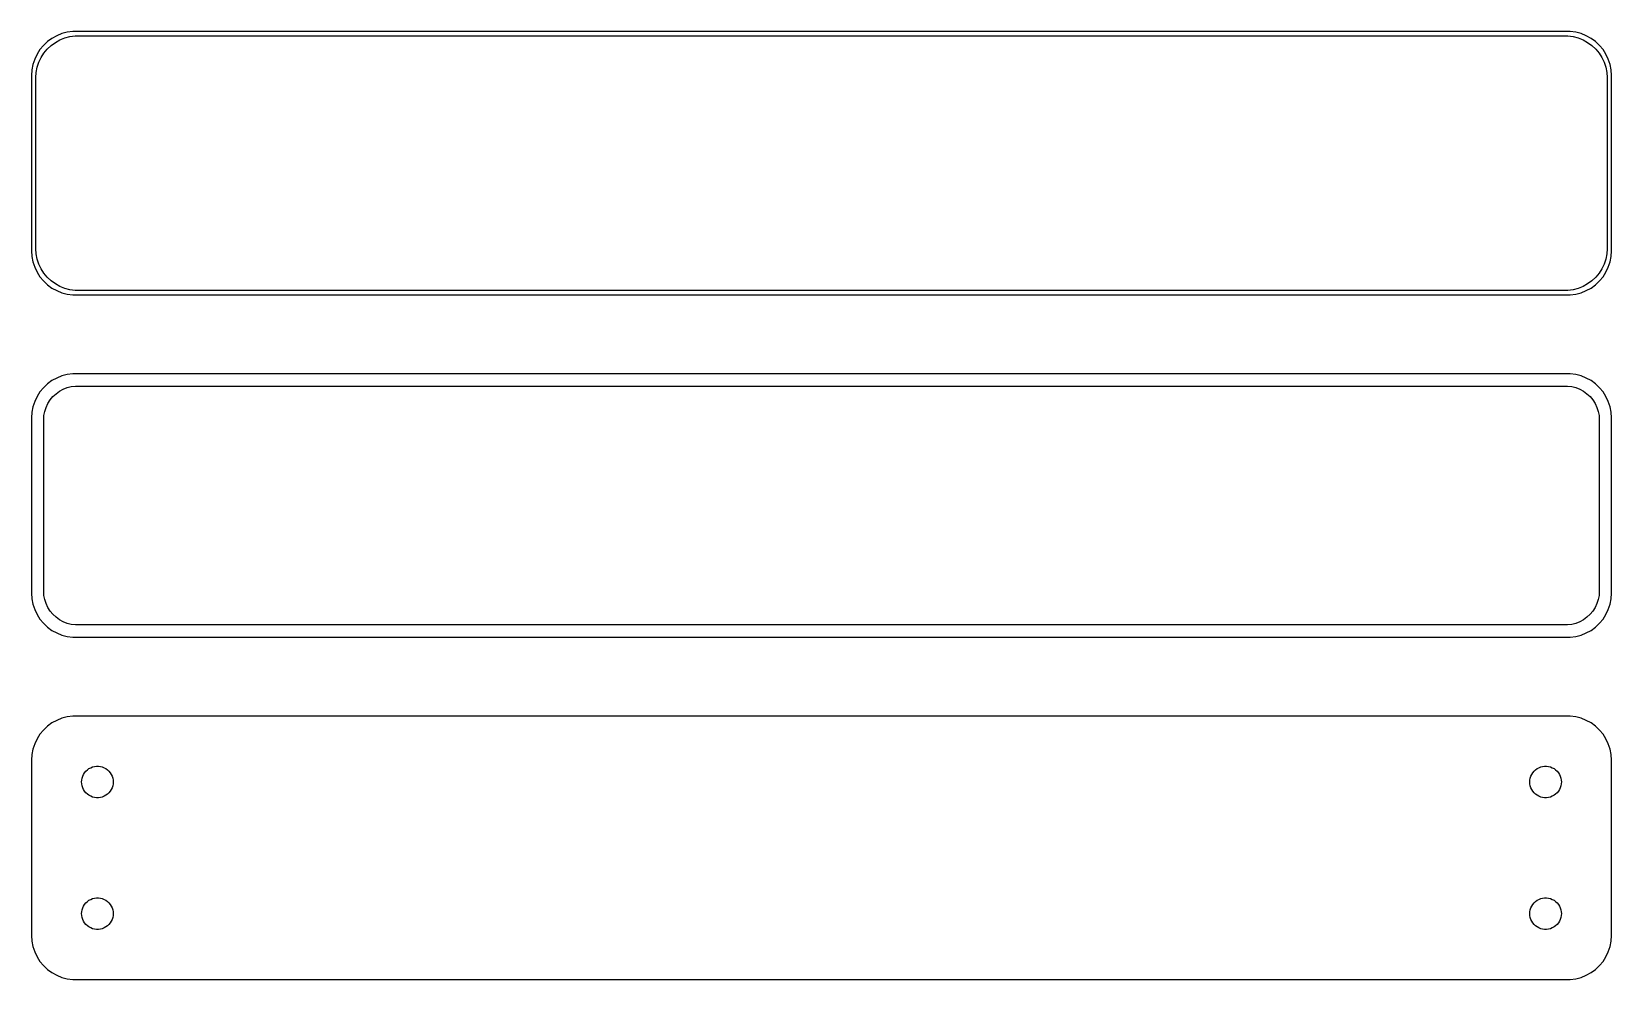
# Model space of a CAD drawing. Header units: metres. Extents: x -90 to 90, y 63 to 171.
import ezdxf

# ---------------------------------------------------------------- set-up
doc = ezdxf.new("R2010")
doc.units = ezdxf.units.M

msp = doc.modelspace()

# ---------------------------------------------------------------- linework, layer by layer
for p, q in [((-88.6448, 169.423), (-89.0451, 168.939)), ((-88.1871, 169.853), (-88.6448, 169.423)), ((-88.2126, 169.002), (-87.7778, 169.41)), ((-87.6791, 170.222), (-88.1871, 169.853)), ((-87.7778, 169.41), (-87.2952, 169.761)), ((-87.1289, 170.524), (-87.6791, 170.222)), ((-87.2952, 169.761), (-86.7724, 170.048)), ((-86.5451, 170.755), (-87.1289, 170.524)), ((-86.7724, 170.048), (-86.2178, 170.268)), ((-85.9369, 170.911), (-86.5451, 170.755)), ((-86.2178, 170.268), (-85.6401, 170.416)), ((-85.3139, 170.99), (-85.9369, 170.911)), ((-85.6401, 170.416), (-85.0482, 170.491)), ((85.3139, 170.99), (-85.3139, 170.99)), ((-85.0482, 170.491), (85.0482, 170.491)), ((85.0482, 170.491), (85.6401, 170.416)), ((85.9369, 170.911), (85.3139, 170.99)), ((85.6401, 170.416), (86.2178, 170.268)), ((86.5451, 170.755), (85.9369, 170.911)), ((86.2178, 170.268), (86.7724, 170.048)), ((87.1289, 170.524), (86.5451, 170.755)), ((86.7724, 170.048), (87.2952, 169.761)), ((87.6791, 170.222), (87.1289, 170.524)), ((87.2952, 169.761), (87.7778, 169.41)), ((88.1871, 169.853), (87.6791, 170.222)), ((87.7778, 169.41), (88.2126, 169.002)), ((88.6448, 169.423), (88.1871, 169.853)), ((89.0451, 168.939), (88.6448, 169.423)), ((-89.6489, 167.841), (-89.8429, 167.243)), ((-89.3815, 168.409), (-89.6489, 167.841)), ((-89.0451, 168.939), (-89.3815, 168.409)), ((-89.3508, 166.931), (-89.1664, 167.499)), ((-89.1664, 167.499), (-88.9125, 168.038)), ((-88.9125, 168.038), (-88.5928, 168.542)), ((-88.5928, 168.542), (-88.2126, 169.002)), ((88.2126, 169.002), (88.5928, 168.542)), ((88.5928, 168.542), (88.9125, 168.038)), ((88.9125, 168.038), (89.1664, 167.499)), ((89.3815, 168.409), (89.0451, 168.939)), ((89.1664, 167.499), (89.3508, 166.931)), ((89.6489, 167.841), (89.3815, 168.409)), ((89.8429, 167.243), (89.6489, 167.841)), ((-89.9606, 166.627), (-90, 166)), ((-90, 166), (-90, 146)), ((-89.8429, 167.243), (-89.9606, 166.627)), ((-89.5, 165.75), (-89.4625, 166.345)), ((-89.5, 146.25), (-89.5, 165.75)), ((-89.4625, 166.345), (-89.3508, 166.931)), ((89.3508, 166.931), (89.4625, 166.345)), ((89.4625, 166.345), (89.5, 165.75)), ((89.5, 165.75), (89.5, 146.25)), ((89.9606, 166.627), (89.8429, 167.243)), ((90, 166), (89.9606, 166.627)), ((90, 146), (90, 166)), ((-90, 146), (-89.9606, 145.373)), ((-89.4625, 145.655), (-89.5, 146.25)), ((89.5, 146.25), (89.4625, 145.655)), ((89.9606, 145.373), (90, 146)), ((-89.9606, 145.373), (-89.8429, 144.757)), ((-89.8429, 144.757), (-89.6489, 144.159)), ((-89.6489, 144.159), (-89.3815, 143.591)), ((-89.3508, 145.069), (-89.4625, 145.655)), ((-89.1664, 144.501), (-89.3508, 145.069)), ((-88.9125, 143.962), (-89.1664, 144.501)), ((89.1664, 144.501), (88.9125, 143.962)), ((89.3508, 145.069), (89.1664, 144.501)), ((89.4625, 145.655), (89.3508, 145.069)), ((89.3815, 143.591), (89.6489, 144.159)), ((89.6489, 144.159), (89.8429, 144.757)), ((89.8429, 144.757), (89.9606, 145.373)), ((-89.3815, 143.591), (-89.0451, 143.061)), ((-89.0451, 143.061), (-88.6448, 142.577)), ((-88.5928, 143.458), (-88.9125, 143.962)), ((-88.6448, 142.577), (-88.1871, 142.147)), ((-88.2126, 142.998), (-88.5928, 143.458)), ((-87.7778, 142.59), (-88.2126, 142.998)), ((-87.2952, 142.239), (-87.7778, 142.59)), ((-86.7724, 141.952), (-87.2952, 142.239)), ((87.2952, 142.239), (86.7724, 141.952)), ((87.7778, 142.59), (87.2952, 142.239)), ((88.2126, 142.998), (87.7778, 142.59)), ((88.1871, 142.147), (88.6448, 142.577)), ((88.5928, 143.458), (88.2126, 142.998)), ((88.9125, 143.962), (88.5928, 143.458)), ((88.6448, 142.577), (89.0451, 143.061)), ((89.0451, 143.061), (89.3815, 143.591)), ((-88.1871, 142.147), (-87.6791, 141.778)), ((-87.6791, 141.778), (-87.1289, 141.476)), ((-87.1289, 141.476), (-86.5451, 141.245)), ((-86.2178, 141.732), (-86.7724, 141.952)), ((-86.5451, 141.245), (-85.9369, 141.089)), ((-85.6401, 141.584), (-86.2178, 141.732)), ((-85.9369, 141.089), (-85.3139, 141.01)), ((-85.0482, 141.509), (-85.6401, 141.584)), ((-85.3139, 141.01), (85.3139, 141.01)), ((85.0482, 141.509), (-85.0482, 141.509)), ((85.6401, 141.584), (85.0482, 141.509)), ((85.3139, 141.01), (85.9369, 141.089)), ((86.2178, 141.732), (85.6401, 141.584)), ((85.9369, 141.089), (86.5451, 141.245)), ((86.7724, 141.952), (86.2178, 141.732)), ((86.5451, 141.245), (87.1289, 141.476)), ((87.1289, 141.476), (87.6791, 141.778)), ((87.6791, 141.778), (88.1871, 142.147)), ((-87.1289, 131.524), (-87.6791, 131.222)), ((-86.5451, 131.755), (-87.1289, 131.524)), ((-85.9369, 131.911), (-86.5451, 131.755)), ((-85.3139, 131.99), (-85.9369, 131.911)), ((85.3139, 131.99), (-85.3139, 131.99)), ((85.9369, 131.911), (85.3139, 131.99)), ((86.5451, 131.755), (85.9369, 131.911)), ((87.1289, 131.524), (86.5451, 131.755)), ((87.6791, 131.222), (87.1289, 131.524)), ((-89.0451, 129.939), (-89.3815, 129.409)), ((-88.6448, 130.423), (-89.0451, 129.939)), ((-88.1871, 130.853), (-88.6448, 130.423)), ((-87.6791, 131.222), (-88.1871, 130.853)), ((-87.5707, 129.399), (-87.2165, 129.731)), ((-87.2165, 129.731), (-86.8234, 130.017)), ((-86.8234, 130.017), (-86.3975, 130.251)), ((-86.3975, 130.251), (-85.9457, 130.43)), ((-85.9457, 130.43), (-85.4751, 130.551)), ((-85.4751, 130.551), (-84.993, 130.612)), ((-84.993, 130.612), (84.993, 130.612)), ((84.993, 130.612), (85.4751, 130.551)), ((85.4751, 130.551), (85.9457, 130.43)), ((85.9457, 130.43), (86.3975, 130.251)), ((86.3975, 130.251), (86.8234, 130.017)), ((86.8234, 130.017), (87.2165, 129.731)), ((87.2165, 129.731), (87.5707, 129.399)), ((88.1871, 130.853), (87.6791, 131.222)), ((88.6448, 130.423), (88.1871, 130.853)), ((89.0451, 129.939), (88.6448, 130.423)), ((89.3815, 129.409), (89.0451, 129.939)), ((-89.8429, 128.243), (-89.9606, 127.627)), ((-89.6489, 128.841), (-89.8429, 128.243)), ((-89.3815, 129.409), (-89.6489, 128.841)), ((-88.4979, 127.712), (-88.3477, 128.174)), ((-88.3477, 128.174), (-88.1408, 128.614)), ((-88.1408, 128.614), (-87.8805, 129.024)), ((-87.8805, 129.024), (-87.5707, 129.399)), ((87.5707, 129.399), (87.8805, 129.024)), ((87.8805, 129.024), (88.1408, 128.614)), ((88.1408, 128.614), (88.3477, 128.174)), ((88.3477, 128.174), (88.4979, 127.712)), ((89.6489, 128.841), (89.3815, 129.409)), ((89.8429, 128.243), (89.6489, 128.841)), ((89.9606, 127.627), (89.8429, 128.243)), ((-89.9606, 127.627), (-90, 127)), ((-90, 127), (-90, 107)), ((-88.6195, 126.75), (-88.589, 127.235)), ((-88.6195, 107.25), (-88.6195, 126.75)), ((-88.589, 127.235), (-88.4979, 127.712)), ((88.4979, 127.712), (88.589, 127.235)), ((88.589, 127.235), (88.6195, 126.75)), ((88.6195, 126.75), (88.6195, 107.25)), ((90, 127), (89.9606, 127.627)), ((90, 107), (90, 127)), ((-90, 107), (-89.9606, 106.373)), ((-89.9606, 106.373), (-89.8429, 105.757)), ((-88.589, 106.765), (-88.6195, 107.25)), ((-88.4979, 106.288), (-88.589, 106.765)), ((-88.3477, 105.826), (-88.4979, 106.288)), ((88.4979, 106.288), (88.3477, 105.826)), ((88.589, 106.765), (88.4979, 106.288)), ((88.6195, 107.25), (88.589, 106.765)), ((89.8429, 105.757), (89.9606, 106.373)), ((89.9606, 106.373), (90, 107)), ((-89.8429, 105.757), (-89.6489, 105.159)), ((-89.6489, 105.159), (-89.3815, 104.591)), ((-89.3815, 104.591), (-89.0451, 104.061)), ((-88.1408, 105.386), (-88.3477, 105.826)), ((-87.8805, 104.976), (-88.1408, 105.386)), ((-87.5707, 104.601), (-87.8805, 104.976)), ((-87.2165, 104.269), (-87.5707, 104.601)), ((87.5707, 104.601), (87.2165, 104.269)), ((87.8805, 104.976), (87.5707, 104.601)), ((88.1408, 105.386), (87.8805, 104.976)), ((88.3477, 105.826), (88.1408, 105.386)), ((89.0451, 104.061), (89.3815, 104.591)), ((89.3815, 104.591), (89.6489, 105.159)), ((89.6489, 105.159), (89.8429, 105.757)), ((-89.0451, 104.061), (-88.6448, 103.577)), ((-88.6448, 103.577), (-88.1871, 103.147)), ((-88.1871, 103.147), (-87.6791, 102.778)), ((-87.6791, 102.778), (-87.1289, 102.476)), ((-86.8234, 103.983), (-87.2165, 104.269)), ((-86.3975, 103.749), (-86.8234, 103.983)), ((-85.9457, 103.57), (-86.3975, 103.749)), ((-85.4751, 103.449), (-85.9457, 103.57)), ((-84.993, 103.388), (-85.4751, 103.449)), ((84.993, 103.388), (-84.993, 103.388)), ((85.4751, 103.449), (84.993, 103.388)), ((85.9457, 103.57), (85.4751, 103.449)), ((86.3975, 103.749), (85.9457, 103.57)), ((86.8234, 103.983), (86.3975, 103.749)), ((87.2165, 104.269), (86.8234, 103.983)), ((87.1289, 102.476), (87.6791, 102.778)), ((87.6791, 102.778), (88.1871, 103.147)), ((88.1871, 103.147), (88.6448, 103.577)), ((88.6448, 103.577), (89.0451, 104.061)), ((-87.1289, 102.476), (-86.5451, 102.245)), ((-86.5451, 102.245), (-85.9369, 102.089)), ((-85.9369, 102.089), (-85.3139, 102.01)), ((-85.3139, 102.01), (85.3139, 102.01)), ((85.3139, 102.01), (85.9369, 102.089)), ((85.9369, 102.089), (86.5451, 102.245)), ((86.5451, 102.245), (87.1289, 102.476)), ((-88.1871, 91.8526), (-88.6448, 91.4227)), ((-87.6791, 92.2216), (-88.1871, 91.8526)), ((-87.1289, 92.5241), (-87.6791, 92.2216)), ((-86.5451, 92.7553), (-87.1289, 92.5241)), ((-85.9369, 92.9114), (-86.5451, 92.7553)), ((-85.3139, 92.9901), (-85.9369, 92.9114)), ((85.3139, 92.9901), (-85.3139, 92.9901)), ((85.9369, 92.9114), (85.3139, 92.9901)), ((86.5451, 92.7553), (85.9369, 92.9114)), ((87.1289, 92.5241), (86.5451, 92.7553)), ((87.6791, 92.2216), (87.1289, 92.5241)), ((88.1871, 91.8526), (87.6791, 92.2216)), ((88.6448, 91.4227), (88.1871, 91.8526)), ((-89.3815, 90.4088), (-89.6489, 89.8406)), ((-89.0451, 90.9389), (-89.3815, 90.4088)), ((-88.6448, 91.4227), (-89.0451, 90.9389)), ((89.0451, 90.9389), (88.6448, 91.4227)), ((89.3815, 90.4088), (89.0451, 90.9389)), ((89.6489, 89.8406), (89.3815, 90.4088)), ((-89.9606, 88.6267), (-90, 88)), ((-89.8429, 89.2434), (-89.9606, 88.6267)), ((-89.6489, 89.8406), (-89.8429, 89.2434)), ((89.8429, 89.2434), (89.6489, 89.8406)), ((89.9606, 88.6267), (89.8429, 89.2434)), ((90, 88), (89.9606, 88.6267)), ((-90, 88), (-90, 68)), ((-84.0773, 86.3671), (-83.9562, 86.558)), ((-83.9562, 86.558), (-83.8121, 86.7322)), ((-83.8121, 86.7322), (-83.6474, 86.8869)), ((-83.6474, 86.8869), (-83.4645, 87.0198)), ((-83.4645, 87.0198), (-83.2664, 87.1287)), ((-83.2664, 87.1287), (-83.0562, 87.2119)), ((-83.0562, 87.2119), (-82.8373, 87.2681)), ((-82.8373, 87.2681), (-82.613, 87.2964)), ((-82.613, 87.2964), (-82.387, 87.2964)), ((-82.387, 87.2964), (-82.1627, 87.2681)), ((-82.1627, 87.2681), (-81.9438, 87.2119)), ((-81.9438, 87.2119), (-81.7336, 87.1287)), ((-81.7336, 87.1287), (-81.5355, 87.0198)), ((-81.5355, 87.0198), (-81.3526, 86.8869)), ((-81.3526, 86.8869), (-81.1879, 86.7322)), ((-81.1879, 86.7322), (-81.0438, 86.558)), ((-81.0438, 86.558), (-80.9226, 86.3671)), ((80.9226, 86.3671), (81.0438, 86.558)), ((81.0438, 86.558), (81.1879, 86.7322)), ((81.1879, 86.7322), (81.3526, 86.8869)), ((81.3526, 86.8869), (81.5355, 87.0198)), ((81.5355, 87.0198), (81.7336, 87.1287)), ((81.7336, 87.1287), (81.9438, 87.2119)), ((81.9438, 87.2119), (82.1627, 87.2681)), ((82.1627, 87.2681), (82.387, 87.2964)), ((82.387, 87.2964), (82.613, 87.2964)), ((82.613, 87.2964), (82.8373, 87.2681)), ((82.8373, 87.2681), (83.0562, 87.2119)), ((83.0562, 87.2119), (83.2664, 87.1287)), ((83.2664, 87.1287), (83.4645, 87.0198)), ((83.4645, 87.0198), (83.6474, 86.8869)), ((83.6474, 86.8869), (83.8121, 86.7322)), ((83.8121, 86.7322), (83.9562, 86.558)), ((83.9562, 86.558), (84.0773, 86.3671)), ((90, 68), (90, 88)), ((-84.3, 85.5), (-84.2858, 85.7256)), ((-84.2858, 85.2744), (-84.3, 85.5)), ((-84.2858, 85.7256), (-84.2434, 85.9476)), ((-84.2434, 85.0524), (-84.2858, 85.2744)), ((-84.2434, 85.9476), (-84.1736, 86.1626)), ((-84.1736, 84.8374), (-84.2434, 85.0524)), ((-84.1736, 86.1626), (-84.0773, 86.3671)), ((-84.0773, 84.6328), (-84.1736, 84.8374)), ((-83.9562, 84.442), (-84.0773, 84.6328)), ((-80.9226, 84.6328), (-81.0438, 84.442)), ((-80.9226, 86.3671), (-80.8264, 86.1626)), ((-80.8264, 84.8374), (-80.9226, 84.6328)), ((-80.8264, 86.1626), (-80.7565, 85.9476)), ((-80.7565, 85.0524), (-80.8264, 84.8374)), ((-80.7565, 85.9476), (-80.7142, 85.7256)), ((-80.7142, 85.2744), (-80.7565, 85.0524)), ((-80.7142, 85.7256), (-80.7, 85.5)), ((-80.7, 85.5), (-80.7142, 85.2744)), ((80.7, 85.5), (80.7142, 85.7256)), ((80.7142, 85.2744), (80.7, 85.5)), ((80.7142, 85.7256), (80.7565, 85.9476)), ((80.7565, 85.0524), (80.7142, 85.2744)), ((80.7565, 85.9476), (80.8264, 86.1626)), ((80.8264, 84.8374), (80.7565, 85.0524)), ((80.8264, 86.1626), (80.9226, 86.3671)), ((80.9226, 84.6328), (80.8264, 84.8374)), ((81.0438, 84.442), (80.9226, 84.6328)), ((84.0773, 84.6328), (83.9562, 84.442)), ((84.0773, 86.3671), (84.1736, 86.1626)), ((84.1736, 84.8374), (84.0773, 84.6328)), ((84.1736, 86.1626), (84.2434, 85.9476)), ((84.2434, 85.0524), (84.1736, 84.8374)), ((84.2434, 85.9476), (84.2858, 85.7256)), ((84.2858, 85.2744), (84.2434, 85.0524)), ((84.2858, 85.7256), (84.3, 85.5)), ((84.3, 85.5), (84.2858, 85.2744)), ((-83.8121, 84.2678), (-83.9562, 84.442)), ((-83.6474, 84.1131), (-83.8121, 84.2678)), ((-83.4645, 83.9802), (-83.6474, 84.1131)), ((-83.2664, 83.8713), (-83.4645, 83.9802)), ((-83.0562, 83.7881), (-83.2664, 83.8713)), ((-82.8373, 83.7319), (-83.0562, 83.7881)), ((-82.613, 83.7036), (-82.8373, 83.7319)), ((-82.387, 83.7036), (-82.613, 83.7036)), ((-82.1627, 83.7319), (-82.387, 83.7036)), ((-81.9438, 83.7881), (-82.1627, 83.7319)), ((-81.7336, 83.8713), (-81.9438, 83.7881)), ((-81.5355, 83.9802), (-81.7336, 83.8713)), ((-81.3526, 84.1131), (-81.5355, 83.9802)), ((-81.1879, 84.2678), (-81.3526, 84.1131)), ((-81.0438, 84.442), (-81.1879, 84.2678)), ((81.1879, 84.2678), (81.0438, 84.442)), ((81.3526, 84.1131), (81.1879, 84.2678)), ((81.5355, 83.9802), (81.3526, 84.1131)), ((81.7336, 83.8713), (81.5355, 83.9802)), ((81.9438, 83.7881), (81.7336, 83.8713)), ((82.1627, 83.7319), (81.9438, 83.7881)), ((82.387, 83.7036), (82.1627, 83.7319)), ((82.613, 83.7036), (82.387, 83.7036)), ((82.8373, 83.7319), (82.613, 83.7036)), ((83.0562, 83.7881), (82.8373, 83.7319)), ((83.2664, 83.8713), (83.0562, 83.7881)), ((83.4645, 83.9802), (83.2664, 83.8713)), ((83.6474, 84.1131), (83.4645, 83.9802)), ((83.8121, 84.2678), (83.6474, 84.1131)), ((83.9562, 84.442), (83.8121, 84.2678)), ((-83.6474, 71.8869), (-83.4645, 72.0198)), ((-83.4645, 72.0198), (-83.2664, 72.1287)), ((-83.2664, 72.1287), (-83.0562, 72.2119)), ((-83.0562, 72.2119), (-82.8373, 72.2681)), ((-82.8373, 72.2681), (-82.613, 72.2964)), ((-82.613, 72.2964), (-82.387, 72.2964)), ((-82.387, 72.2964), (-82.1627, 72.2681)), ((-82.1627, 72.2681), (-81.9438, 72.2119)), ((-81.9438, 72.2119), (-81.7336, 72.1287)), ((-81.7336, 72.1287), (-81.5355, 72.0198)), ((-81.5355, 72.0198), (-81.3526, 71.8869)), ((81.3526, 71.8869), (81.5355, 72.0198)), ((81.5355, 72.0198), (81.7336, 72.1287)), ((81.7336, 72.1287), (81.9438, 72.2119)), ((81.9438, 72.2119), (82.1627, 72.2681)), ((82.1627, 72.2681), (82.387, 72.2964)), ((82.387, 72.2964), (82.613, 72.2964)), ((82.613, 72.2964), (82.8373, 72.2681)), ((82.8373, 72.2681), (83.0562, 72.2119)), ((83.0562, 72.2119), (83.2664, 72.1287)), ((83.2664, 72.1287), (83.4645, 72.0198)), ((83.4645, 72.0198), (83.6474, 71.8869)), ((-84.3, 70.5), (-84.2858, 70.7256)), ((-84.2858, 70.2744), (-84.3, 70.5)), ((-84.2858, 70.7256), (-84.2434, 70.9476)), ((-84.2434, 70.0524), (-84.2858, 70.2744)), ((-84.2434, 70.9476), (-84.1736, 71.1626)), ((-84.1736, 71.1626), (-84.0773, 71.3672)), ((-84.0773, 71.3672), (-83.9562, 71.558)), ((-83.9562, 71.558), (-83.8121, 71.7322)), ((-83.8121, 71.7322), (-83.6474, 71.8869)), ((-81.3526, 71.8869), (-81.1879, 71.7322)), ((-81.1879, 71.7322), (-81.0438, 71.558)), ((-81.0438, 71.558), (-80.9226, 71.3672)), ((-80.9226, 71.3672), (-80.8264, 71.1626)), ((-80.8264, 71.1626), (-80.7565, 70.9476)), ((-80.7565, 70.9476), (-80.7142, 70.7256)), ((-80.7142, 70.2744), (-80.7565, 70.0524)), ((-80.7142, 70.7256), (-80.7, 70.5)), ((-80.7, 70.5), (-80.7142, 70.2744)), ((80.7, 70.5), (80.7142, 70.7256)), ((80.7142, 70.2744), (80.7, 70.5)), ((80.7142, 70.7256), (80.7565, 70.9476)), ((80.7565, 70.0524), (80.7142, 70.2744)), ((80.7565, 70.9476), (80.8264, 71.1626)), ((80.8264, 71.1626), (80.9226, 71.3672)), ((80.9226, 71.3672), (81.0438, 71.558)), ((81.0438, 71.558), (81.1879, 71.7322)), ((81.1879, 71.7322), (81.3526, 71.8869)), ((83.6474, 71.8869), (83.8121, 71.7322)), ((83.8121, 71.7322), (83.9562, 71.558)), ((83.9562, 71.558), (84.0773, 71.3672)), ((84.0773, 71.3672), (84.1736, 71.1626)), ((84.1736, 71.1626), (84.2434, 70.9476)), ((84.2434, 70.9476), (84.2858, 70.7256)), ((84.2858, 70.2744), (84.2434, 70.0524)), ((84.2858, 70.7256), (84.3, 70.5)), ((84.3, 70.5), (84.2858, 70.2744)), ((-84.1736, 69.8374), (-84.2434, 70.0524)), ((-84.0773, 69.6329), (-84.1736, 69.8374)), ((-83.9562, 69.442), (-84.0773, 69.6329)), ((-83.8121, 69.2678), (-83.9562, 69.442)), ((-83.6474, 69.1131), (-83.8121, 69.2678)), ((-83.4645, 68.9802), (-83.6474, 69.1131)), ((-83.2664, 68.8713), (-83.4645, 68.9802)), ((-83.0562, 68.7881), (-83.2664, 68.8713)), ((-82.8373, 68.7319), (-83.0562, 68.7881)), ((-82.613, 68.7036), (-82.8373, 68.7319)), ((-82.387, 68.7036), (-82.613, 68.7036)), ((-82.1627, 68.7319), (-82.387, 68.7036)), ((-81.9438, 68.7881), (-82.1627, 68.7319)), ((-81.7336, 68.8713), (-81.9438, 68.7881)), ((-81.5355, 68.9802), (-81.7336, 68.8713)), ((-81.3526, 69.1131), (-81.5355, 68.9802)), ((-81.1879, 69.2678), (-81.3526, 69.1131)), ((-81.0438, 69.442), (-81.1879, 69.2678)), ((-80.9226, 69.6329), (-81.0438, 69.442)), ((-80.8264, 69.8374), (-80.9226, 69.6329)), ((-80.7565, 70.0524), (-80.8264, 69.8374)), ((80.8264, 69.8374), (80.7565, 70.0524)), ((80.9226, 69.6329), (80.8264, 69.8374)), ((81.0438, 69.442), (80.9226, 69.6329)), ((81.1879, 69.2678), (81.0438, 69.442)), ((81.3526, 69.1131), (81.1879, 69.2678)), ((81.5355, 68.9802), (81.3526, 69.1131)), ((81.7336, 68.8713), (81.5355, 68.9802)), ((81.9438, 68.7881), (81.7336, 68.8713)), ((82.1627, 68.7319), (81.9438, 68.7881)), ((82.387, 68.7036), (82.1627, 68.7319)), ((82.613, 68.7036), (82.387, 68.7036)), ((82.8373, 68.7319), (82.613, 68.7036)), ((83.0562, 68.7881), (82.8373, 68.7319)), ((83.2664, 68.8713), (83.0562, 68.7881)), ((83.4645, 68.9802), (83.2664, 68.8713)), ((83.6474, 69.1131), (83.4645, 68.9802)), ((83.8121, 69.2678), (83.6474, 69.1131)), ((83.9562, 69.442), (83.8121, 69.2678)), ((84.0773, 69.6329), (83.9562, 69.442)), ((84.1736, 69.8374), (84.0773, 69.6329)), ((84.2434, 70.0524), (84.1736, 69.8374)), ((-90, 68), (-89.9606, 67.3733)), ((-89.9606, 67.3733), (-89.8429, 66.7566)), ((-89.8429, 66.7566), (-89.6489, 66.1594)), ((89.6489, 66.1594), (89.8429, 66.7566)), ((89.8429, 66.7566), (89.9606, 67.3733)), ((89.9606, 67.3733), (90, 68)), ((-89.6489, 66.1594), (-89.3815, 65.5912)), ((-89.3815, 65.5912), (-89.0451, 65.0611)), ((-89.0451, 65.0611), (-88.6448, 64.5773)), ((88.6448, 64.5773), (89.0451, 65.0611)), ((89.0451, 65.0611), (89.3815, 65.5912)), ((89.3815, 65.5912), (89.6489, 66.1594)), ((-88.6448, 64.5773), (-88.1871, 64.1474)), ((-88.1871, 64.1474), (-87.6791, 63.7784)), ((-87.6791, 63.7784), (-87.1289, 63.4759)), ((-87.1289, 63.4759), (-86.5451, 63.2447)), ((-86.5451, 63.2447), (-85.9369, 63.0886)), ((-85.9369, 63.0886), (-85.3139, 63.0099)), ((-85.3139, 63.0099), (85.3139, 63.0099)), ((85.3139, 63.0099), (85.9369, 63.0886)), ((85.9369, 63.0886), (86.5451, 63.2447)), ((86.5451, 63.2447), (87.1289, 63.4759)), ((87.1289, 63.4759), (87.6791, 63.7784)), ((87.6791, 63.7784), (88.1871, 64.1474)), ((88.1871, 64.1474), (88.6448, 64.5773))]:
    msp.add_line(p, q)

doc.saveas('drawing.dxf')
